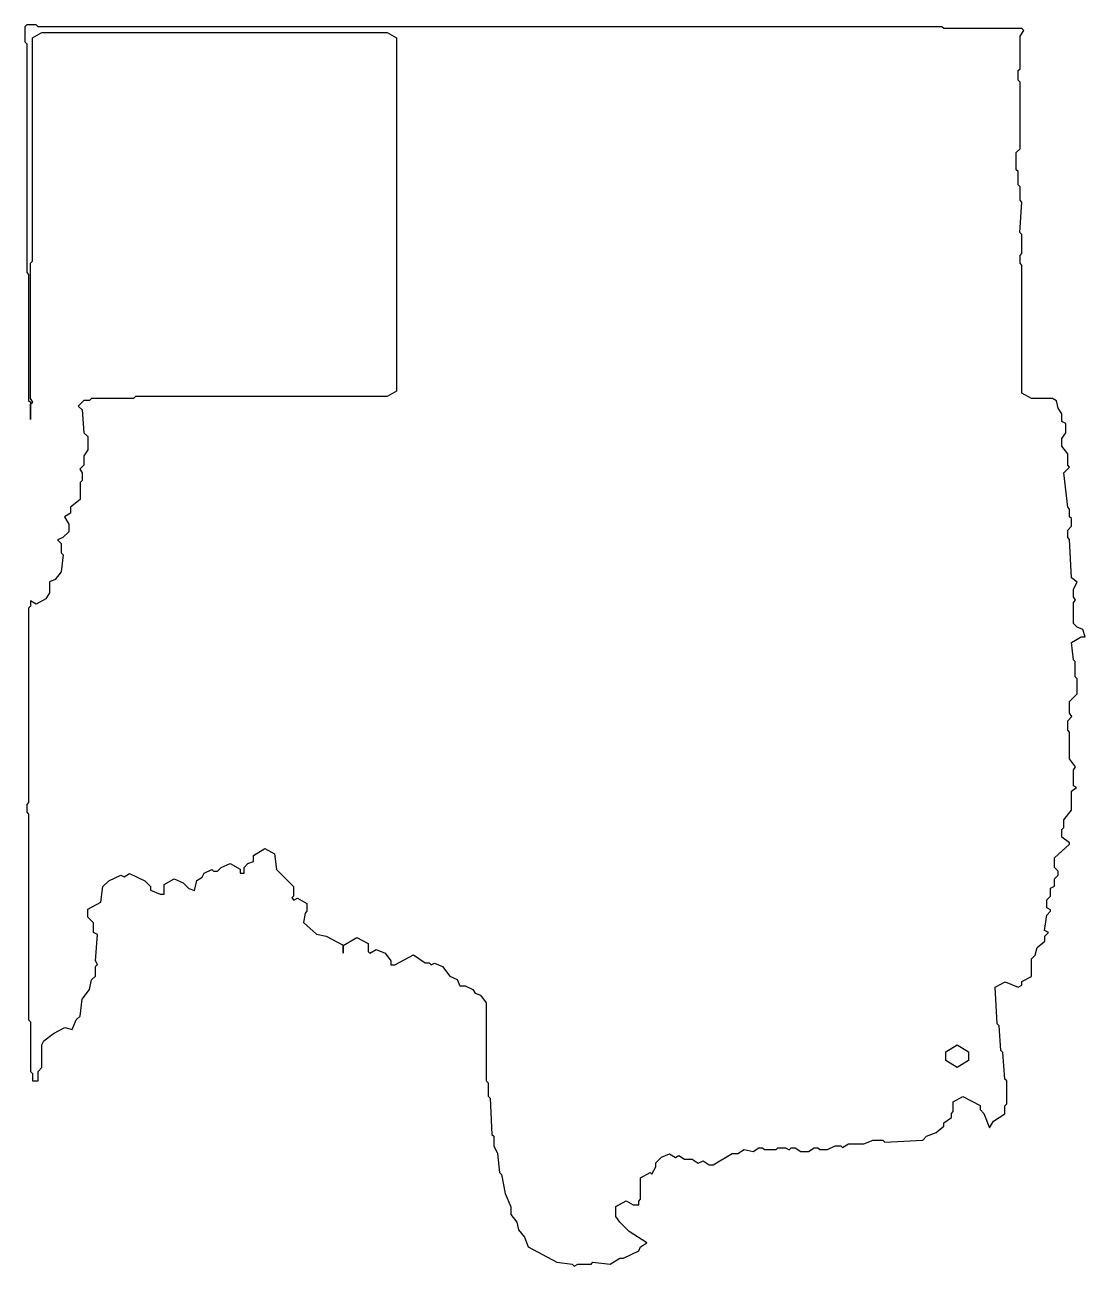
# Model space of a CAD drawing. Header units: millimetres. Extents: x 15 to 154, y 119 to 282.
import ezdxf

# ---------------------------------------------------------------- set-up
doc = ezdxf.new("R2010")
doc.units = ezdxf.units.MM
doc.layers.add('HOLES', color=1, linetype='CONTINUOUS')
doc.layers.add('OUTER', color=3, linetype='CONTINUOUS')

msp = doc.modelspace()

# ---------------------------------------------------------------- linework, layer by layer
at = {"layer": 'HOLES'}
msp.add_lwpolyline([(137.25, 148.249672), (138.75, 147.312906), (138.75, 146.187094), (137.25, 145.250328), (135.75, 146.187094), (135.75, 147.312906)], close=True, dxfattribs=at)
at = {"layer": 'OUTER'}
msp.add_lwpolyline([(15.25, 282), (15, 281.75), (15, 279.75), (15.250001, 279.499999), (15.249999, 249.500001), (15.5, 249.25), (15.5, 232.75), (15.75, 232.5), (15.75, 230.25), (15.75, 232.25), (16.032871, 232.532871), (15.75, 233), (15.75, 250.75), (15.999999, 250.999999), (16.000001, 280.28052), (17.25, 281), (62.5, 281), (63.750001, 280.280519), (63.749999, 233.96948), (62.5, 233.25), (29.5, 233.25), (29.25, 233), (23.75, 233), (23.5, 232.75), (22.75, 232.75), (22, 232), (22.5, 231.5), (22.75, 228.5), (23.25, 228), (23.25, 226.25), (22.75, 225.5), (22.75, 224.25), (22.21713, 223.71713), (22.5, 223.25), (22.5, 222.25), (22.25, 222), (22.25, 219.737985), (21, 218.762015), (21, 217.981763), (20.200282, 217.48751), (20.75, 216.5), (20.75, 215.5), (20, 214.75), (19.271447, 214.478553), (19.75, 214), (19.75, 212.75), (20.012015, 212.487985), (19.75, 210.25), (19, 209.25), (18.25, 208.96967), (18.25, 207.5), (17.75, 206.75), (16.489495, 206.02473), (15.75, 206.481763), (15.75, 205.75), (15.500001, 205.500001), (15.499999, 179.999999), (15.25, 179.75), (15.25, 178.75), (15.500001, 178.499999), (15.499999, 151.500001), (15.75, 151.25), (15.75, 144.75), (16, 144.5), (16, 143.5), (16.75, 143.5), (16.75, 144.75), (17.25, 145.25), (17.25, 148.25), (17.5, 148.75), (18.75, 149.75), (20.25, 150.5), (21.212871, 150.257056), (21.75, 151.5), (22.25, 152), (22.5, 154.25), (23.5, 155.5), (23.75, 156.75), (24.25, 157.25), (24.25, 158.5), (24.53287, 158.78287), (24.25, 159.25), (24.509039, 162.694695), (24, 162.967124), (24, 164.25), (23.25, 165), (23.25, 166.03756), (24.969886, 166.946524), (25.25, 169), (26, 169.75), (27.595448, 170.499378), (28.012687, 170.276078), (28.720052, 170.713254), (30.75, 169.75), (31.5, 169), (31.5, 168.528122), (32.75, 168), (33.25, 168), (33.25, 169.28052), (34.569822, 170.007964), (35.75, 169.5), (36.5, 168.75), (37.257809, 168.466435), (37.553611, 169.81321), (38.25, 170.25), (38.5, 170.75), (39.529021, 171.220979), (39.75, 171), (40.25, 171), (40.75, 171.5), (41.930178, 172.007964), (43.25, 171.28052), (43.25, 170.75), (43.75, 170.75), (43.75, 171.5), (44.25, 172), (45, 172.28033), (45, 173.062911), (46.474316, 173.983637), (47.739659, 173.286219), (48, 171.25), (50.25, 169), (50.25, 167.75), (50, 167.5), (50.282874, 167.217126), (50.752169, 167.468285), (52, 166.78052), (52, 165.75), (51.75, 165.5), (51.521792, 164.280096), (53.25, 162.75), (54.5, 162.5), (56.75, 161.292075), (56.75, 160.25), (56.75, 161.25), (58.533639, 162.338732), (60, 161.53052), (60, 160.5), (60.238729, 160.261271), (61.054166, 160.765239), (62.25, 160.25), (63, 159.25), (63, 158.75), (63.5, 158.75), (65.946523, 160.033064), (67.5, 159), (68, 159), (68.282874, 158.717126), (68.739488, 158.961498), (69.75, 158.5), (70.75, 157.25), (71.688428, 156.825426), (72.03033, 156), (72.75, 156), (73.75, 155.5), (74.043977, 155.012114), (74.75, 154.75), (75.5, 153.75), (75.5, 143.5), (75.75, 143.25), (75.75, 141.5), (76, 141.25), (76.25, 136.5), (76.5, 136.25), (76.5, 135), (77, 134), (77.25, 131.5), (77.5, 131.25), (78, 128.75), (78.75, 127), (78.75, 126), (79.5, 125), (79.75, 124), (80.5, 123), (81, 121.75), (84.75, 119.75), (86.75, 119.5), (87.032874, 119.217126), (87.5, 119.5), (89.25, 119.5), (89.495706, 119.745706), (91.75, 119.5), (93, 120.25), (93.5, 120.25), (95.5, 121.25), (95.75, 121.75), (96.555793, 122.266245), (94.25, 123.75), (93, 125), (92.5, 125.75), (92.5, 127.03052), (93.831474, 127.764386), (94.75, 127.25), (95.5, 127.25), (95.5, 127.75), (95.75, 128), (95.75, 130.78052), (97.019675, 131.480325), (97.212889, 131.287111), (97.75, 132.25), (97.75, 132.75), (98.5, 133.5), (99.522693, 133.967738), (100.309577, 133.481417), (100.762694, 133.723918), (101.5, 133.25), (102.5, 133.25), (103.29705, 132.739159), (103.95295, 133.010841), (104.75, 132.5), (105.25, 132.5), (107.75, 134), (108.5, 134), (109.319198, 134.524529), (110.496352, 134.265983), (111.25, 134.75), (111.75, 134.75), (112, 134.5), (113.5, 134.5), (113.75, 134.75), (114.75, 134.75), (115.217126, 134.467126), (115.5, 134.75), (116, 134.75), (116.75, 134.25), (117.75, 134.25), (118.5, 134.75), (119, 134.75), (119.25, 134.5), (120.25, 134.5), (121.25, 135), (122, 135), (122.238729, 134.761271), (123, 135.25), (125, 135.25), (126.25, 135.75), (127.5, 135.75), (127.763778, 135.486222), (132.75, 135.75), (133.25, 136.25), (134.5, 136.75), (135.5, 137.594797), (135.5, 137.993146), (136.5, 138.723098), (136.5, 139.25), (136.75, 139.5), (136.75, 140.78052), (137.989194, 141.463525), (140.25, 140.292075), (140.25, 139.75), (140.75, 139.25), (141.501167, 137.34738), (142, 138.25), (143.5, 139.187094), (143.5, 140.25), (143.75, 140.5), (143.75, 143.5), (143.5, 143.75), (143.25, 147.25), (143, 147.5), (142.75, 150.75), (142.5, 151), (142.257959, 155.784906), (143.557253, 156.501037), (145.254035, 155.785035), (145.75, 156.050468), (145.75, 156.53052), (147, 157.21948), (147, 159.5), (147.5, 160), (147.75, 161), (148.75, 161.844797), (148.75, 162.5), (149.217126, 162.967126), (148.724636, 163.230699), (149, 165.25), (149.5, 165.75), (149.5, 165.949532), (149, 166.217124), (149, 167.25), (149.5, 167.75), (149.5, 168.782876), (150, 169.050468), (150, 170), (150.5, 170.5), (150.5, 171), (150, 171.5), (150, 172.767001), (152, 174.549754), (152, 174.743146), (151, 175.473098), (151, 176.5), (151.25, 176.75), (151.25, 177.75), (152.25, 179), (152.25, 181.523319), (152.896966, 182.004682), (152.5, 182.217132), (152.5, 184.25), (152.767739, 184.688845), (152, 185.75), (152, 189.25), (151.75, 189.5), (151.75, 190.75), (152.282874, 191.282874), (152, 191.75), (152, 193.25), (153, 194.25), (153, 196.25), (152.75, 196.5), (152.75, 198.5), (152.5, 198.75), (152.233845, 201.021616), (153.5, 201.75), (154.040705, 201.75), (153.755755, 202.717286), (153, 203), (152.5, 203.5), (152.5, 206.25), (152.782874, 206.532874), (152.5, 207), (152.5, 208), (153.010465, 208.910871), (152.246088, 209.479591), (152, 214.5), (151.75, 214.75), (151.75, 215.75), (152.25, 216.25), (152.25, 217.25), (152, 217.5), (152, 218.5), (151.75, 218.75), (151.242656, 223.242656), (152, 224), (151.75, 224.25), (151.75, 225.75), (151, 226.75), (151, 227.75), (151.5, 228.5), (151.5, 229.69954), (151, 229.967132), (151, 231), (150.5, 231.75), (150.263039, 232.692562), (149.75, 233), (147, 233), (145.75, 233.719481), (145.75, 250.5), (145.5, 250.75), (145.5, 251.75), (145.75, 252), (145.75, 254.5), (145.489094, 254.760906), (145.75314, 258.74686), (145.5, 259), (145.5, 260.75), (145.25, 261), (145.25, 262.75), (145, 263), (145, 265.25), (145.5, 265.75), (145.5, 274.5), (145.25, 274.75), (145.25, 276), (145.5, 276.25), (145.5, 280.5), (145.988729, 281.261271), (145.75, 281.5), (135.5, 281.5), (135.25, 281.75), (16.75, 281.75), (16.5, 282)], close=True, dxfattribs=at)

doc.saveas('drawing.dxf')
